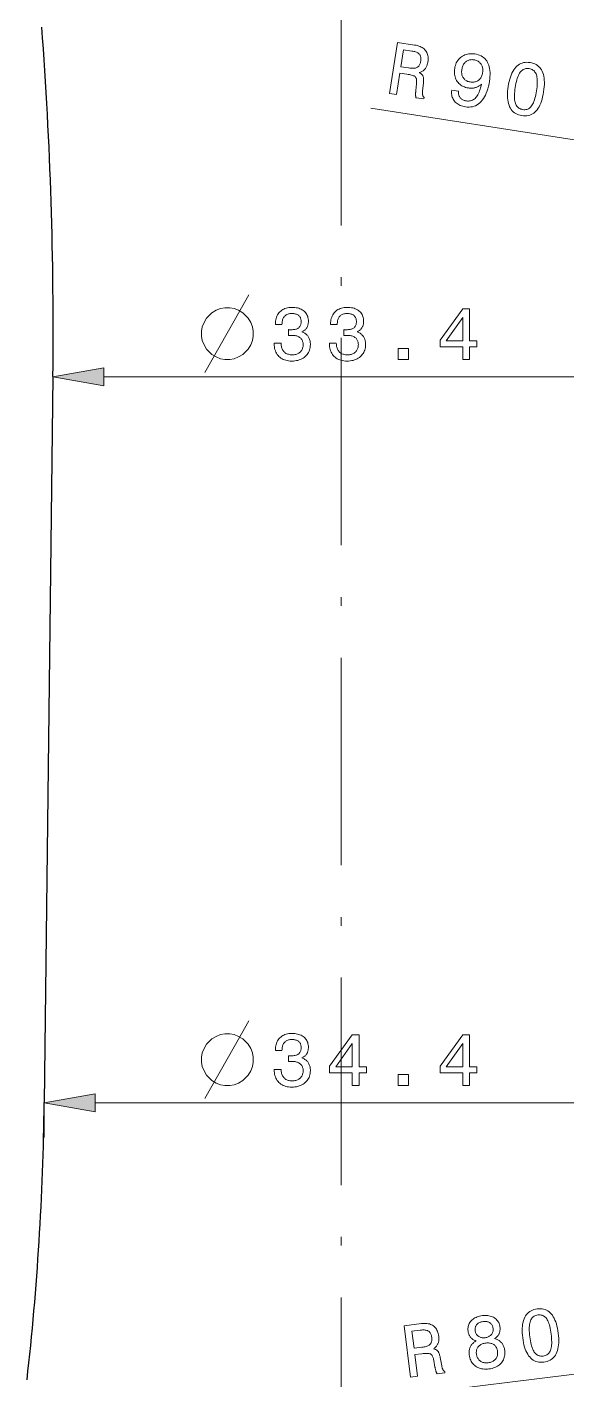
# Model space of a CAD drawing. Extents: x 0 to 297, y 0 to 529.
# Drawn here: x 135.6 to 166.9, y 197.2 to 275.4 of the extents above; entities that cross this region are included whole.
import ezdxf

# ---------------------------------------------------------------- set-up
doc = ezdxf.new("R2010")
doc.units = 0
doc.linetypes.add('DASHDOT', pattern=[18.5, 12, -3, 0.5, -3])

msp = doc.modelspace()

# ---------------------------------------------------------------- linework, layer by layer
at = {"color": 7, "linetype": 'DASHDOT', "lineweight": 13}
msp.add_line((153.811, 368.463), (153.811, 136.208), dxfattribs=at)
at = {"color": 7, "lineweight": 13, "ltscale": 0.301139}
msp.add_line((167.43, 268.901), (155.527, 270.745), dxfattribs=at)
at = {"color": 7, "lineweight": 30}
msp.add_line((137.111, 255.23), (136.611, 213.23), dxfattribs=at)
at = {"color": 7, "lineweight": 13, "ltscale": 0.05064}
msp.add_line((137.111, 255.23), (137.111, 253.205), dxfattribs=at)
at = {"color": 7, "lineweight": 13}
for p, q in [((140.066, 255.205), (167.557, 255.205)), ((139.566, 213.212), (168.057, 213.212))]:
    msp.add_line(p, q, dxfattribs=at)
at = {"color": 7, "lineweight": 13, "ltscale": 0.050457}
msp.add_line((136.611, 213.23), (136.611, 211.212), dxfattribs=at)
at = {"color": 7, "lineweight": 13, "ltscale": 0.30114}
msp.add_line((168.97, 197.727), (157.016, 196.242), dxfattribs=at)
at = {"color": 7, "lineweight": 13}
for points in [[(156.608, 271.59), (157.067, 274.55), (158.056, 274.397), (158.141, 274.381), (158.222, 274.362), (158.297, 274.34), (158.368, 274.313), (158.433, 274.283), (158.494, 274.249), (158.55, 274.212), (158.602, 274.171), (158.648, 274.126), (158.689, 274.078), (158.726, 274.026), (158.757, 273.971), (158.784, 273.913), (158.805, 273.851), (158.82, 273.786), (158.831, 273.718), (158.836, 273.647), (158.837, 273.573), (158.831, 273.495), (158.821, 273.414), (158.813, 273.366), (158.803, 273.32), (158.791, 273.276), (158.777, 273.234), (158.762, 273.193), (158.745, 273.154), (158.726, 273.117), (158.705, 273.082), (158.683, 273.049), (158.658, 273.017), (158.633, 272.987), (158.605, 272.959), (158.576, 272.933), (158.545, 272.909), (158.513, 272.887), (158.479, 272.867), (158.443, 272.848), (158.405, 272.832), (158.366, 272.817), (158.326, 272.804), (158.356, 272.789), (158.384, 272.772), (158.409, 272.755), (158.433, 272.737), (158.455, 272.718), (158.475, 272.698), (158.493, 272.677), (158.509, 272.655), (158.523, 272.632), (158.534, 272.608), (158.544, 272.583), (158.553, 272.554), (158.56, 272.522), (158.565, 272.487), (158.569, 272.449), (158.571, 272.407), (158.572, 272.363), (158.571, 272.315), (158.568, 272.264), (158.564, 272.21), (158.521, 271.724), (158.519, 271.693), (158.517, 271.664), (158.516, 271.637), (158.515, 271.611), (158.515, 271.586), (158.516, 271.564), (158.517, 271.543), (158.519, 271.523), (158.522, 271.505), (158.525, 271.489), (158.529, 271.474), (158.534, 271.459), (158.539, 271.445), (158.546, 271.432), (158.553, 271.419), (158.561, 271.407), (158.569, 271.395), (158.579, 271.384), (158.589, 271.374), (158.6, 271.364), (158.587, 271.283), (158.139, 271.352), (158.135, 271.363), (158.131, 271.375), (158.128, 271.388), (158.125, 271.402), (158.122, 271.416), (158.119, 271.432), (158.117, 271.448), (158.116, 271.466), (158.114, 271.484), (158.113, 271.504), (158.113, 271.524), (158.113, 271.546), (158.113, 271.569), (158.113, 271.593), (158.114, 271.619), (158.116, 271.646), (158.117, 271.674), (158.119, 271.703), (158.122, 271.734), (158.124, 271.766), (158.163, 272.153), (158.167, 272.21), (158.17, 272.262), (158.169, 272.311), (158.167, 272.356), (158.162, 272.398), (158.155, 272.436), (158.145, 272.469), (158.133, 272.5), (158.119, 272.526), (158.103, 272.548), (158.082, 272.569), (158.054, 272.588), (158.021, 272.607), (157.98, 272.625), (157.934, 272.642), (157.881, 272.658), (157.821, 272.674), (157.755, 272.688), (157.683, 272.702), (157.604, 272.715), (157.197, 272.778), (157.004, 271.528)], [(157.89, 274.051), (157.406, 274.126), (157.254, 273.141), (157.71, 273.07), (157.777, 273.061), (157.841, 273.054), (157.901, 273.051), (157.957, 273.051), (158.01, 273.053), (158.058, 273.058), (158.103, 273.067), (158.143, 273.078), (158.18, 273.092), (158.213, 273.109), (158.243, 273.13), (158.271, 273.154), (158.296, 273.181), (158.319, 273.212), (158.34, 273.246), (158.358, 273.284), (158.375, 273.325), (158.389, 273.37), (158.4, 273.418), (158.41, 273.469), (158.416, 273.521), (158.42, 273.569), (158.42, 273.615), (158.417, 273.659), (158.411, 273.7), (158.401, 273.738), (158.389, 273.774), (158.373, 273.808), (158.354, 273.838), (158.332, 273.866), (158.307, 273.893), (158.277, 273.917), (158.243, 273.94), (158.205, 273.961), (158.163, 273.98), (158.116, 273.998), (158.066, 274.014), (158.011, 274.028), (157.953, 274.04)], [(160.206, 271.783), (160.597, 271.722), (160.594, 271.678), (160.593, 271.636), (160.596, 271.595), (160.601, 271.555), (160.609, 271.517), (160.621, 271.481), (160.635, 271.446), (160.652, 271.413), (160.672, 271.381), (160.694, 271.351), (160.72, 271.323), (160.748, 271.297), (160.778, 271.273), (160.811, 271.251), (160.846, 271.232), (160.883, 271.214), (160.923, 271.199), (160.965, 271.186), (161.01, 271.175), (161.057, 271.167), (161.121, 271.16), (161.183, 271.158), (161.242, 271.163), (161.3, 271.173), (161.355, 271.189), (161.407, 271.211), (161.458, 271.238), (161.506, 271.271), (161.552, 271.31), (161.596, 271.355), (161.638, 271.406), (161.678, 271.463), (161.716, 271.526), (161.752, 271.594), (161.785, 271.669), (161.817, 271.75), (161.847, 271.837), (161.874, 271.93), (161.9, 272.029), (161.924, 272.133), (161.893, 272.106), (161.862, 272.08), (161.83, 272.055), (161.797, 272.033), (161.763, 272.012), (161.729, 271.993), (161.693, 271.976), (161.657, 271.96), (161.62, 271.947), (161.582, 271.935), (161.543, 271.924), (161.504, 271.916), (161.464, 271.909), (161.423, 271.905), (161.382, 271.902), (161.341, 271.9), (161.299, 271.901), (161.256, 271.903), (161.213, 271.907), (161.169, 271.913), (161.087, 271.929), (161.008, 271.949), (160.934, 271.975), (160.864, 272.005), (160.798, 272.04), (160.736, 272.08), (160.678, 272.125), (160.623, 272.175), (160.573, 272.229), (160.527, 272.289), (160.486, 272.352), (160.45, 272.418), (160.421, 272.487), (160.397, 272.558), (160.379, 272.632), (160.366, 272.709), (160.36, 272.788), (160.359, 272.87), (160.364, 272.954), (160.375, 273.041), (160.391, 273.128), (160.413, 273.21), (160.439, 273.288), (160.47, 273.362), (160.507, 273.432), (160.548, 273.498), (160.595, 273.559), (160.646, 273.616), (160.703, 273.669), (160.765, 273.718), (160.83, 273.761), (160.898, 273.799), (160.969, 273.83), (161.042, 273.856), (161.118, 273.875), (161.196, 273.888), (161.277, 273.896), (161.361, 273.897), (161.447, 273.892), (161.536, 273.881), (161.636, 273.862), (161.731, 273.836), (161.82, 273.804), (161.903, 273.765), (161.98, 273.72), (162.051, 273.668), (162.115, 273.61), (162.174, 273.546), (162.227, 273.475), (162.274, 273.397), (162.315, 273.314), (162.35, 273.225), (162.377, 273.131), (162.399, 273.031), (162.413, 272.925), (162.422, 272.814), (162.423, 272.698), (162.418, 272.576), (162.407, 272.448), (162.389, 272.315), (162.362, 272.159), (162.33, 272.011), (162.294, 271.871), (162.252, 271.74), (162.206, 271.617), (162.155, 271.502), (162.099, 271.395), (162.039, 271.297), (161.974, 271.207), (161.904, 271.125), (161.83, 271.052), (161.753, 270.989), (161.671, 270.935), (161.586, 270.89), (161.498, 270.855), (161.405, 270.83), (161.309, 270.814), (161.21, 270.807), (161.106, 270.81), (161, 270.822), (160.917, 270.837), (160.839, 270.856), (160.766, 270.878), (160.696, 270.905), (160.63, 270.936), (160.568, 270.971), (160.511, 271.009), (160.458, 271.052), (160.408, 271.098), (160.363, 271.148), (160.323, 271.202), (160.288, 271.258), (160.259, 271.316), (160.235, 271.376), (160.216, 271.438), (160.203, 271.503), (160.195, 271.569), (160.193, 271.638), (160.197, 271.71)], [(160.788, 272.981), (160.781, 272.925), (160.777, 272.87), (160.777, 272.817), (160.781, 272.766), (160.788, 272.717), (160.798, 272.669), (160.813, 272.623), (160.83, 272.58), (160.851, 272.538), (160.876, 272.497), (160.904, 272.46), (160.935, 272.425), (160.968, 272.393), (161.003, 272.365), (161.041, 272.34), (161.082, 272.318), (161.126, 272.298), (161.172, 272.283), (161.22, 272.27), (161.272, 272.26), (161.329, 272.253), (161.384, 272.25), (161.438, 272.25), (161.489, 272.254), (161.538, 272.262), (161.586, 272.274), (161.631, 272.29), (161.674, 272.309), (161.716, 272.332), (161.755, 272.359), (161.792, 272.389), (161.826, 272.423), (161.857, 272.459), (161.885, 272.499), (161.911, 272.541), (161.933, 272.587), (161.952, 272.635), (161.969, 272.687), (161.982, 272.741), (161.993, 272.799), (162, 272.858), (162.004, 272.914), (162.004, 272.969), (162, 273.022), (161.993, 273.073), (161.982, 273.122), (161.967, 273.169), (161.949, 273.214), (161.927, 273.257), (161.901, 273.299), (161.872, 273.337), (161.84, 273.373), (161.805, 273.405), (161.768, 273.435), (161.727, 273.461), (161.684, 273.484), (161.638, 273.503), (161.589, 273.52), (161.538, 273.533), (161.483, 273.544), (161.431, 273.55), (161.38, 273.552), (161.33, 273.551), (161.282, 273.545), (161.235, 273.536), (161.19, 273.523), (161.147, 273.505), (161.105, 273.484), (161.064, 273.459), (161.025, 273.43), (160.988, 273.398), (160.954, 273.362), (160.923, 273.325), (160.895, 273.284), (160.87, 273.24), (160.848, 273.194), (160.829, 273.145), (160.812, 273.093), (160.799, 273.039)], [(163.472, 272.007), (163.498, 272.153), (163.527, 272.291), (163.561, 272.422), (163.599, 272.544), (163.641, 272.659), (163.687, 272.765), (163.737, 272.863), (163.791, 272.954), (163.85, 273.036), (163.912, 273.111), (163.979, 273.177), (164.049, 273.234), (164.122, 273.283), (164.199, 273.323), (164.28, 273.355), (164.365, 273.378), (164.452, 273.393), (164.544, 273.399), (164.639, 273.396), (164.738, 273.385), (164.836, 273.366), (164.928, 273.339), (165.014, 273.306), (165.093, 273.266), (165.167, 273.219), (165.235, 273.164), (165.296, 273.103), (165.351, 273.034), (165.4, 272.959), (165.443, 272.877), (165.48, 272.787), (165.51, 272.692), (165.534, 272.589), (165.551, 272.48), (165.563, 272.365), (165.568, 272.243), (165.566, 272.114), (165.559, 271.979), (165.545, 271.837), (165.524, 271.688), (165.499, 271.541), (165.469, 271.402), (165.436, 271.272), (165.398, 271.149), (165.357, 271.034), (165.311, 270.928), (165.261, 270.83), (165.207, 270.74), (165.15, 270.658), (165.088, 270.585), (165.022, 270.52), (164.953, 270.463), (164.879, 270.415), (164.802, 270.375), (164.722, 270.344), (164.637, 270.321), (164.549, 270.307), (164.457, 270.302), (164.361, 270.305), (164.262, 270.316), (164.165, 270.335), (164.073, 270.361), (163.988, 270.394), (163.908, 270.435), (163.835, 270.482), (163.768, 270.536), (163.706, 270.598), (163.651, 270.666), (163.601, 270.742), (163.558, 270.824), (163.521, 270.913), (163.49, 271.009), (163.465, 271.111), (163.447, 271.22), (163.435, 271.335), (163.43, 271.456), (163.431, 271.584), (163.438, 271.719), (163.452, 271.859)], [(163.881, 271.943), (163.864, 271.824), (163.851, 271.71), (163.842, 271.603), (163.837, 271.502), (163.836, 271.407), (163.839, 271.318), (163.846, 271.235), (163.857, 271.158), (163.872, 271.088), (163.892, 271.023), (163.915, 270.964), (163.943, 270.91), (163.974, 270.862), (164.01, 270.818), (164.051, 270.78), (164.095, 270.747), (164.144, 270.719), (164.197, 270.696), (164.255, 270.679), (164.316, 270.666), (164.379, 270.659), (164.439, 270.659), (164.497, 270.664), (164.552, 270.676), (164.605, 270.693), (164.654, 270.717), (164.702, 270.747), (164.746, 270.784), (164.788, 270.826), (164.828, 270.875), (164.865, 270.93), (164.9, 270.993), (164.933, 271.062), (164.965, 271.139), (164.994, 271.223), (165.022, 271.315), (165.048, 271.413), (165.072, 271.519), (165.094, 271.632), (165.114, 271.752), (165.131, 271.873), (165.144, 271.988), (165.154, 272.096), (165.159, 272.198), (165.16, 272.294), (165.158, 272.383), (165.151, 272.466), (165.14, 272.543), (165.126, 272.613), (165.107, 272.677), (165.084, 272.735), (165.057, 272.788), (165.025, 272.836), (164.989, 272.879), (164.949, 272.917), (164.905, 272.95), (164.856, 272.978), (164.802, 273.001), (164.745, 273.018), (164.683, 273.031), (164.62, 273.037), (164.56, 273.038), (164.503, 273.032), (164.448, 273.021), (164.395, 273.002), (164.345, 272.978), (164.298, 272.948), (164.253, 272.911), (164.21, 272.868), (164.17, 272.819), (164.132, 272.763), (164.096, 272.7), (164.062, 272.63), (164.03, 272.553), (164.001, 272.469), (163.973, 272.378), (163.947, 272.28), (163.923, 272.175), (163.901, 272.063)], [(147.363, 259.205), (147.063, 259.205), (146.813, 259.155), (146.563, 259.055), (146.313, 258.905), (146.013, 258.605), (145.863, 258.355), (145.763, 258.105), (145.713, 257.855), (145.713, 257.555), (145.763, 257.305), (145.863, 257.055), (146.013, 256.805), (146.313, 256.505), (146.563, 256.355), (146.813, 256.255), (147.063, 256.205), (147.363, 256.205), (147.613, 256.255), (147.863, 256.355), (148.113, 256.505), (148.413, 256.805), (148.563, 257.055), (148.663, 257.305), (148.713, 257.555), (148.713, 257.855), (148.663, 258.105), (148.563, 258.355), (148.413, 258.605), (148.113, 258.905), (147.863, 259.055), (147.613, 259.155)], [(149.923, 257.145), (150.322, 257.145), (150.325, 257.083), (150.331, 257.024), (150.34, 256.968), (150.353, 256.915), (150.368, 256.864), (150.387, 256.817), (150.41, 256.772), (150.435, 256.73), (150.464, 256.691), (150.496, 256.655), (150.531, 256.622), (150.568, 256.592), (150.608, 256.566), (150.651, 256.544), (150.697, 256.524), (150.745, 256.509), (150.796, 256.497), (150.85, 256.488), (150.906, 256.483), (150.965, 256.481), (151.023, 256.483), (151.078, 256.487), (151.131, 256.495), (151.181, 256.506), (151.229, 256.521), (151.274, 256.538), (151.317, 256.558), (151.357, 256.582), (151.394, 256.609), (151.43, 256.639), (151.462, 256.672), (151.491, 256.707), (151.516, 256.745), (151.538, 256.784), (151.557, 256.827), (151.572, 256.871), (151.584, 256.918), (151.593, 256.968), (151.598, 257.019), (151.599, 257.073), (151.598, 257.122), (151.593, 257.169), (151.584, 257.214), (151.573, 257.256), (151.557, 257.297), (151.539, 257.335), (151.517, 257.37), (151.492, 257.404), (151.464, 257.435), (151.432, 257.464), (151.397, 257.491), (151.359, 257.515), (151.319, 257.536), (151.276, 257.554), (151.23, 257.57), (151.182, 257.582), (151.131, 257.592), (151.077, 257.599), (151.02, 257.603), (150.961, 257.605), (150.952, 257.605), (150.944, 257.605), (150.935, 257.604), (150.926, 257.604), (150.917, 257.604), (150.908, 257.604), (150.9, 257.604), (150.89, 257.603), (150.881, 257.603), (150.872, 257.603), (150.862, 257.602), (150.852, 257.602), (150.842, 257.601), (150.83, 257.601), (150.818, 257.6), (150.806, 257.599), (150.793, 257.599), (150.779, 257.598), (150.765, 257.597), (150.75, 257.596), (150.75, 257.936), (150.759, 257.935), (150.768, 257.935), (150.777, 257.934), (150.786, 257.934), (150.795, 257.934), (150.804, 257.934), (150.813, 257.933), (150.821, 257.933), (150.83, 257.933), (150.838, 257.932), (150.847, 257.932), (150.855, 257.932), (150.863, 257.932), (150.871, 257.932), (150.879, 257.932), (150.887, 257.932), (150.894, 257.932), (150.902, 257.931), (150.909, 257.931), (150.916, 257.931), (150.973, 257.933), (151.027, 257.936), (151.077, 257.942), (151.125, 257.95), (151.17, 257.96), (151.211, 257.973), (151.25, 257.988), (151.285, 258.005), (151.318, 258.025), (151.347, 258.046), (151.374, 258.071), (151.398, 258.097), (151.419, 258.126), (151.437, 258.158), (151.453, 258.192), (151.465, 258.228), (151.475, 258.267), (151.482, 258.308), (151.486, 258.351), (151.488, 258.397), (151.486, 258.442), (151.482, 258.484), (151.475, 258.524), (151.466, 258.563), (151.454, 258.599), (151.439, 258.633), (151.421, 258.664), (151.401, 258.694), (151.378, 258.722), (151.352, 258.747), (151.323, 258.771), (151.293, 258.791), (151.259, 258.81), (151.224, 258.826), (151.186, 258.839), (151.146, 258.85), (151.103, 258.859), (151.058, 258.865), (151.01, 258.868), (150.961, 258.87), (150.905, 258.868), (150.851, 258.863), (150.801, 258.855), (150.753, 258.844), (150.708, 258.829), (150.666, 258.811), (150.627, 258.79), (150.59, 258.766), (150.556, 258.738), (150.525, 258.707), (150.497, 258.673), (150.472, 258.636), (150.449, 258.596), (150.43, 258.553), (150.414, 258.507), (150.4, 258.458), (150.39, 258.406), (150.383, 258.35), (150.378, 258.292), (150.377, 258.231), (149.993, 258.231), (149.993, 258.26), (149.995, 258.347), (150.003, 258.429), (150.016, 258.509), (150.034, 258.584), (150.057, 258.656), (150.085, 258.725), (150.118, 258.789), (150.157, 258.851), (150.2, 258.908), (150.249, 258.962), (150.302, 259.012), (150.359, 259.056), (150.419, 259.096), (150.482, 259.13), (150.55, 259.158), (150.621, 259.182), (150.695, 259.2), (150.773, 259.213), (150.854, 259.221), (150.94, 259.224), (151.029, 259.222), (151.115, 259.215), (151.197, 259.205), (151.274, 259.19), (151.347, 259.171), (151.417, 259.147), (151.482, 259.119), (151.543, 259.087), (151.599, 259.051), (151.652, 259.011), (151.7, 258.967), (151.743, 258.919), (151.781, 258.868), (151.814, 258.814), (151.842, 258.756), (151.865, 258.695), (151.882, 258.63), (151.895, 258.562), (151.903, 258.491), (151.905, 258.416), (151.904, 258.374), (151.901, 258.332), (151.896, 258.292), (151.89, 258.253), (151.881, 258.215), (151.871, 258.179), (151.858, 258.143), (151.844, 258.109), (151.827, 258.077), (151.809, 258.045), (151.789, 258.015), (151.767, 257.987), (151.743, 257.96), (151.718, 257.934), (151.69, 257.91), (151.661, 257.887), (151.63, 257.866), (151.597, 257.846), (151.562, 257.828), (151.526, 257.811), (151.573, 257.793), (151.618, 257.772), (151.661, 257.749), (151.701, 257.725), (151.739, 257.698), (151.774, 257.669), (151.808, 257.639), (151.839, 257.606), (151.867, 257.572), (151.893, 257.535), (151.917, 257.497), (151.939, 257.457), (151.957, 257.415), (151.974, 257.371), (151.988, 257.326), (151.999, 257.279), (152.008, 257.23), (152.014, 257.18), (152.018, 257.127), (152.019, 257.073), (152.016, 256.989), (152.007, 256.907), (151.992, 256.829), (151.972, 256.755), (151.945, 256.684), (151.913, 256.616), (151.874, 256.552), (151.83, 256.491), (151.78, 256.434), (151.724, 256.38), (151.663, 256.33), (151.598, 256.286), (151.529, 256.246), (151.457, 256.212), (151.38, 256.184), (151.3, 256.16), (151.216, 256.142), (151.127, 256.129), (151.035, 256.121), (150.94, 256.118), (150.849, 256.121), (150.762, 256.129), (150.678, 256.143), (150.598, 256.162), (150.523, 256.186), (150.451, 256.216), (150.382, 256.252), (150.318, 256.292), (150.257, 256.339), (150.2, 256.39), (150.147, 256.447), (150.1, 256.506), (150.059, 256.57), (150.023, 256.637), (149.992, 256.708), (149.968, 256.782), (149.948, 256.86), (149.934, 256.941), (149.926, 257.027), (149.923, 257.116)], [(153.122, 257.145), (153.52, 257.145), (153.523, 257.083), (153.529, 257.024), (153.538, 256.968), (153.551, 256.915), (153.567, 256.864), (153.586, 256.817), (153.608, 256.772), (153.633, 256.73), (153.662, 256.691), (153.694, 256.655), (153.729, 256.622), (153.766, 256.592), (153.807, 256.566), (153.849, 256.544), (153.895, 256.524), (153.943, 256.509), (153.994, 256.497), (154.048, 256.488), (154.104, 256.483), (154.163, 256.481), (154.221, 256.483), (154.276, 256.487), (154.329, 256.495), (154.379, 256.506), (154.427, 256.521), (154.472, 256.538), (154.515, 256.558), (154.555, 256.582), (154.593, 256.609), (154.628, 256.639), (154.66, 256.672), (154.689, 256.707), (154.714, 256.745), (154.736, 256.784), (154.755, 256.827), (154.77, 256.871), (154.782, 256.918), (154.791, 256.968), (154.796, 257.019), (154.798, 257.073), (154.796, 257.122), (154.791, 257.169), (154.782, 257.214), (154.771, 257.256), (154.756, 257.297), (154.737, 257.335), (154.715, 257.37), (154.69, 257.404), (154.662, 257.435), (154.63, 257.464), (154.595, 257.491), (154.557, 257.515), (154.517, 257.536), (154.474, 257.554), (154.428, 257.57), (154.38, 257.582), (154.329, 257.592), (154.275, 257.599), (154.218, 257.603), (154.159, 257.605), (154.15, 257.605), (154.142, 257.605), (154.133, 257.604), (154.124, 257.604), (154.116, 257.604), (154.107, 257.604), (154.098, 257.604), (154.089, 257.603), (154.079, 257.603), (154.07, 257.603), (154.061, 257.602), (154.051, 257.602), (154.04, 257.601), (154.028, 257.601), (154.016, 257.6), (154.004, 257.599), (153.991, 257.599), (153.977, 257.598), (153.963, 257.597), (153.948, 257.596), (153.948, 257.936), (153.957, 257.935), (153.966, 257.935), (153.975, 257.934), (153.984, 257.934), (153.993, 257.934), (154.002, 257.934), (154.011, 257.933), (154.019, 257.933), (154.028, 257.933), (154.036, 257.932), (154.045, 257.932), (154.053, 257.932), (154.061, 257.932), (154.069, 257.932), (154.077, 257.932), (154.085, 257.932), (154.092, 257.932), (154.1, 257.931), (154.107, 257.931), (154.115, 257.931), (154.171, 257.933), (154.225, 257.936), (154.275, 257.942), (154.323, 257.95), (154.368, 257.96), (154.409, 257.973), (154.448, 257.988), (154.484, 258.005), (154.516, 258.025), (154.546, 258.046), (154.572, 258.071), (154.596, 258.097), (154.617, 258.126), (154.635, 258.158), (154.651, 258.192), (154.663, 258.228), (154.673, 258.267), (154.68, 258.308), (154.684, 258.351), (154.686, 258.397), (154.684, 258.442), (154.68, 258.484), (154.674, 258.524), (154.664, 258.563), (154.652, 258.599), (154.637, 258.633), (154.619, 258.664), (154.599, 258.694), (154.576, 258.722), (154.55, 258.747), (154.521, 258.771), (154.491, 258.791), (154.458, 258.81), (154.422, 258.826), (154.384, 258.839), (154.344, 258.85), (154.301, 258.859), (154.256, 258.865), (154.209, 258.868), (154.159, 258.87), (154.103, 258.868), (154.05, 258.863), (153.999, 258.855), (153.952, 258.844), (153.907, 258.829), (153.864, 258.811), (153.825, 258.79), (153.788, 258.766), (153.755, 258.738), (153.723, 258.707), (153.695, 258.673), (153.67, 258.636), (153.648, 258.596), (153.628, 258.553), (153.612, 258.507), (153.599, 258.458), (153.588, 258.406), (153.581, 258.35), (153.576, 258.292), (153.575, 258.231), (153.191, 258.231), (153.191, 258.26), (153.194, 258.347), (153.201, 258.429), (153.214, 258.509), (153.232, 258.584), (153.255, 258.656), (153.283, 258.725), (153.317, 258.789), (153.355, 258.851), (153.399, 258.908), (153.447, 258.962), (153.5, 259.012), (153.557, 259.056), (153.617, 259.096), (153.681, 259.13), (153.748, 259.158), (153.819, 259.182), (153.893, 259.2), (153.971, 259.213), (154.053, 259.221), (154.138, 259.224), (154.228, 259.222), (154.313, 259.215), (154.395, 259.205), (154.472, 259.19), (154.546, 259.171), (154.615, 259.147), (154.68, 259.119), (154.741, 259.087), (154.798, 259.051), (154.85, 259.011), (154.898, 258.967), (154.941, 258.919), (154.979, 258.868), (155.012, 258.814), (155.04, 258.756), (155.063, 258.695), (155.08, 258.63), (155.093, 258.562), (155.101, 258.491), (155.103, 258.416), (155.102, 258.374), (155.099, 258.332), (155.095, 258.292), (155.088, 258.253), (155.079, 258.215), (155.069, 258.179), (155.056, 258.143), (155.042, 258.109), (155.026, 258.077), (155.007, 258.045), (154.987, 258.015), (154.965, 257.987), (154.942, 257.96), (154.916, 257.934), (154.888, 257.91), (154.859, 257.887), (154.828, 257.866), (154.795, 257.846), (154.76, 257.828), (154.724, 257.811), (154.771, 257.793), (154.816, 257.772), (154.859, 257.749), (154.899, 257.725), (154.937, 257.698), (154.973, 257.669), (155.006, 257.639), (155.037, 257.606), (155.065, 257.572), (155.092, 257.535), (155.116, 257.497), (155.137, 257.457), (155.156, 257.415), (155.172, 257.371), (155.186, 257.326), (155.197, 257.279), (155.206, 257.23), (155.212, 257.18), (155.216, 257.127), (155.217, 257.073), (155.214, 256.989), (155.205, 256.907), (155.191, 256.829), (155.17, 256.755), (155.143, 256.684), (155.111, 256.616), (155.072, 256.552), (155.028, 256.491), (154.978, 256.434), (154.922, 256.38), (154.861, 256.33), (154.796, 256.286), (154.727, 256.246), (154.655, 256.212), (154.578, 256.184), (154.498, 256.16), (154.414, 256.142), (154.326, 256.129), (154.234, 256.121), (154.138, 256.118), (154.047, 256.121), (153.96, 256.129), (153.876, 256.143), (153.797, 256.162), (153.721, 256.186), (153.649, 256.216), (153.58, 256.252), (153.516, 256.292), (153.455, 256.339), (153.398, 256.39), (153.345, 256.447), (153.298, 256.506), (153.257, 256.57), (153.221, 256.637), (153.191, 256.708), (153.166, 256.782), (153.146, 256.86), (153.133, 256.941), (153.124, 257.027), (153.122, 257.116)], [(160.844, 256.205), (160.844, 256.947), (159.526, 256.947), (159.526, 257.326), (160.84, 259.137), (161.232, 259.137), (161.232, 257.293), (161.66, 257.293), (161.66, 256.947), (161.232, 256.947), (161.232, 256.205)], [(159.889, 257.293), (160.844, 257.293), (160.844, 258.636)], [(157.11, 256.205), (157.11, 256.848), (157.707, 256.848), (157.707, 256.205)], [(140.066, 255.726), (137.111, 255.205), (140.066, 254.684)], [(147.363, 217.212), (147.063, 217.212), (146.813, 217.162), (146.563, 217.062), (146.313, 216.912), (146.013, 216.612), (145.863, 216.362), (145.763, 216.112), (145.713, 215.862), (145.713, 215.562), (145.763, 215.312), (145.863, 215.062), (146.013, 214.812), (146.313, 214.512), (146.563, 214.362), (146.813, 214.262), (147.063, 214.212), (147.363, 214.212), (147.613, 214.262), (147.863, 214.362), (148.113, 214.512), (148.413, 214.812), (148.563, 215.062), (148.663, 215.312), (148.713, 215.562), (148.713, 215.862), (148.663, 216.112), (148.563, 216.362), (148.413, 216.612), (148.113, 216.912), (147.863, 217.062), (147.613, 217.162)], [(149.923, 215.152), (150.322, 215.152), (150.325, 215.091), (150.331, 215.032), (150.34, 214.975), (150.353, 214.922), (150.368, 214.872), (150.387, 214.824), (150.41, 214.779), (150.435, 214.738), (150.464, 214.698), (150.496, 214.662), (150.531, 214.629), (150.568, 214.6), (150.608, 214.574), (150.651, 214.551), (150.697, 214.532), (150.745, 214.516), (150.796, 214.504), (150.85, 214.495), (150.906, 214.49), (150.965, 214.488), (151.023, 214.49), (151.078, 214.495), (151.131, 214.503), (151.181, 214.514), (151.229, 214.528), (151.274, 214.545), (151.317, 214.566), (151.357, 214.589), (151.394, 214.616), (151.43, 214.646), (151.462, 214.679), (151.491, 214.714), (151.516, 214.752), (151.538, 214.792), (151.557, 214.834), (151.572, 214.879), (151.584, 214.926), (151.593, 214.975), (151.598, 215.027), (151.599, 215.081), (151.598, 215.13), (151.593, 215.177), (151.584, 215.221), (151.573, 215.264), (151.557, 215.304), (151.539, 215.342), (151.517, 215.378), (151.492, 215.411), (151.464, 215.443), (151.432, 215.472), (151.397, 215.498), (151.359, 215.522), (151.319, 215.543), (151.276, 215.562), (151.23, 215.577), (151.182, 215.59), (151.131, 215.599), (151.077, 215.606), (151.02, 215.611), (150.961, 215.612), (150.952, 215.612), (150.944, 215.612), (150.935, 215.612), (150.926, 215.612), (150.917, 215.611), (150.908, 215.611), (150.9, 215.611), (150.89, 215.611), (150.881, 215.61), (150.872, 215.61), (150.862, 215.609), (150.852, 215.609), (150.842, 215.608), (150.83, 215.608), (150.818, 215.607), (150.806, 215.607), (150.793, 215.606), (150.779, 215.605), (150.765, 215.604), (150.75, 215.604), (150.75, 215.943), (150.759, 215.943), (150.768, 215.942), (150.777, 215.942), (150.786, 215.941), (150.795, 215.941), (150.804, 215.941), (150.813, 215.941), (150.821, 215.94), (150.83, 215.94), (150.838, 215.94), (150.847, 215.94), (150.855, 215.939), (150.863, 215.939), (150.871, 215.939), (150.879, 215.939), (150.887, 215.939), (150.894, 215.939), (150.902, 215.939), (150.909, 215.939), (150.916, 215.939), (150.973, 215.94), (151.027, 215.943), (151.077, 215.949), (151.125, 215.957), (151.17, 215.967), (151.211, 215.98), (151.25, 215.995), (151.285, 216.012), (151.318, 216.032), (151.347, 216.054), (151.374, 216.078), (151.398, 216.104), (151.419, 216.134), (151.437, 216.165), (151.453, 216.199), (151.465, 216.235), (151.475, 216.274), (151.482, 216.315), (151.486, 216.359), (151.488, 216.405), (151.486, 216.449), (151.482, 216.492), (151.475, 216.532), (151.466, 216.57), (151.454, 216.606), (151.439, 216.64), (151.421, 216.672), (151.401, 216.702), (151.378, 216.729), (151.352, 216.755), (151.323, 216.778), (151.293, 216.799), (151.259, 216.817), (151.224, 216.833), (151.186, 216.846), (151.146, 216.857), (151.103, 216.866), (151.058, 216.872), (151.01, 216.876), (150.961, 216.877), (150.905, 216.875), (150.851, 216.87), (150.801, 216.862), (150.753, 216.851), (150.708, 216.836), (150.666, 216.818), (150.627, 216.797), (150.59, 216.773), (150.556, 216.745), (150.525, 216.715), (150.497, 216.681), (150.472, 216.644), (150.449, 216.604), (150.43, 216.56), (150.414, 216.514), (150.4, 216.465), (150.39, 216.413), (150.383, 216.358), (150.378, 216.299), (150.377, 216.238), (149.993, 216.238), (149.993, 216.268), (149.995, 216.354), (150.003, 216.437), (150.016, 216.516), (150.034, 216.591), (150.057, 216.663), (150.085, 216.732), (150.118, 216.797), (150.157, 216.858), (150.2, 216.916), (150.249, 216.97), (150.302, 217.019), (150.359, 217.064), (150.419, 217.103), (150.482, 217.137), (150.55, 217.166), (150.621, 217.189), (150.695, 217.208), (150.773, 217.221), (150.854, 217.228), (150.94, 217.231), (151.029, 217.229), (151.115, 217.223), (151.197, 217.212), (151.274, 217.197), (151.347, 217.178), (151.417, 217.154), (151.482, 217.127), (151.543, 217.095), (151.599, 217.059), (151.652, 217.018), (151.7, 216.974), (151.743, 216.926), (151.781, 216.875), (151.814, 216.821), (151.842, 216.763), (151.865, 216.702), (151.882, 216.637), (151.895, 216.57), (151.903, 216.498), (151.905, 216.424), (151.904, 216.381), (151.901, 216.339), (151.896, 216.299), (151.89, 216.26), (151.881, 216.222), (151.871, 216.186), (151.858, 216.151), (151.844, 216.117), (151.827, 216.084), (151.809, 216.053), (151.789, 216.023), (151.767, 215.994), (151.743, 215.967), (151.718, 215.941), (151.69, 215.917), (151.661, 215.894), (151.63, 215.873), (151.597, 215.854), (151.562, 215.835), (151.526, 215.819), (151.573, 215.8), (151.618, 215.779), (151.661, 215.757), (151.701, 215.732), (151.739, 215.705), (151.774, 215.677), (151.808, 215.646), (151.839, 215.614), (151.867, 215.579), (151.893, 215.542), (151.917, 215.504), (151.939, 215.464), (151.957, 215.422), (151.974, 215.378), (151.988, 215.333), (151.999, 215.286), (152.008, 215.237), (152.014, 215.187), (152.018, 215.135), (152.019, 215.081), (152.016, 214.996), (152.007, 214.915), (151.992, 214.837), (151.972, 214.762), (151.945, 214.691), (151.913, 214.624), (151.874, 214.559), (151.83, 214.499), (151.78, 214.441), (151.724, 214.387), (151.663, 214.337), (151.598, 214.293), (151.529, 214.254), (151.457, 214.22), (151.38, 214.191), (151.3, 214.168), (151.216, 214.149), (151.127, 214.136), (151.035, 214.128), (150.94, 214.126), (150.849, 214.128), (150.762, 214.137), (150.678, 214.15), (150.598, 214.169), (150.523, 214.194), (150.451, 214.224), (150.382, 214.259), (150.318, 214.3), (150.257, 214.346), (150.2, 214.398), (150.147, 214.454), (150.1, 214.514), (150.059, 214.577), (150.023, 214.644), (149.992, 214.715), (149.968, 214.789), (149.948, 214.867), (149.934, 214.949), (149.926, 215.034), (149.923, 215.123)], [(154.448, 214.212), (154.448, 214.954), (153.13, 214.954), (153.13, 215.334), (154.443, 217.145), (154.836, 217.145), (154.836, 215.3), (155.263, 215.3), (155.263, 214.954), (154.836, 214.954), (154.836, 214.212)], [(160.844, 214.212), (160.844, 214.954), (159.526, 214.954), (159.526, 215.334), (160.84, 217.145), (161.232, 217.145), (161.232, 215.3), (161.66, 215.3), (161.66, 214.954), (161.232, 214.954), (161.232, 214.212)], [(153.493, 215.3), (154.448, 215.3), (154.448, 216.643)], [(159.889, 215.3), (160.844, 215.3), (160.844, 216.643)], [(157.11, 214.212), (157.11, 214.855), (157.707, 214.855), (157.707, 214.212)], [(139.566, 213.733), (136.611, 213.212), (139.566, 212.691)], [(164.312, 199.63), (164.297, 199.778), (164.287, 199.919), (164.284, 200.054), (164.287, 200.182), (164.296, 200.303), (164.311, 200.418), (164.332, 200.527), (164.36, 200.629), (164.393, 200.724), (164.433, 200.813), (164.479, 200.894), (164.531, 200.969), (164.588, 201.036), (164.651, 201.096), (164.72, 201.149), (164.795, 201.194), (164.876, 201.232), (164.962, 201.263), (165.054, 201.286), (165.152, 201.302), (165.252, 201.311), (165.347, 201.311), (165.439, 201.302), (165.527, 201.285), (165.611, 201.26), (165.69, 201.226), (165.766, 201.184), (165.838, 201.133), (165.906, 201.074), (165.97, 201.007), (166.029, 200.931), (166.085, 200.847), (166.136, 200.755), (166.182, 200.655), (166.225, 200.547), (166.263, 200.431), (166.297, 200.307), (166.327, 200.175), (166.352, 200.034), (166.373, 199.886), (166.389, 199.738), (166.399, 199.596), (166.402, 199.461), (166.4, 199.333), (166.391, 199.211), (166.376, 199.097), (166.355, 198.989), (166.328, 198.887), (166.295, 198.793), (166.255, 198.705), (166.21, 198.625), (166.159, 198.551), (166.101, 198.485), (166.038, 198.425), (165.969, 198.373), (165.894, 198.328), (165.813, 198.291), (165.726, 198.26), (165.634, 198.237), (165.535, 198.221), (165.436, 198.212), (165.341, 198.212), (165.25, 198.221), (165.162, 198.238), (165.079, 198.263), (164.999, 198.297), (164.923, 198.339), (164.851, 198.39), (164.783, 198.449), (164.718, 198.516), (164.658, 198.592), (164.602, 198.676), (164.551, 198.767), (164.504, 198.867), (164.461, 198.974), (164.422, 199.09), (164.388, 199.213), (164.359, 199.344), (164.333, 199.483)], [(157.824, 197.35), (157.455, 200.323), (158.449, 200.446), (158.535, 200.455), (158.617, 200.459), (158.696, 200.457), (158.771, 200.451), (158.843, 200.44), (158.91, 200.425), (158.975, 200.404), (159.035, 200.379), (159.092, 200.348), (159.145, 200.313), (159.195, 200.273), (159.24, 200.229), (159.281, 200.18), (159.318, 200.126), (159.351, 200.069), (159.38, 200.006), (159.404, 199.939), (159.425, 199.867), (159.441, 199.791), (159.454, 199.711), (159.459, 199.663), (159.462, 199.615), (159.462, 199.57), (159.461, 199.525), (159.457, 199.482), (159.451, 199.44), (159.443, 199.399), (159.433, 199.359), (159.42, 199.321), (159.406, 199.284), (159.389, 199.249), (159.37, 199.214), (159.349, 199.181), (159.326, 199.15), (159.301, 199.119), (159.274, 199.09), (159.245, 199.063), (159.213, 199.037), (159.18, 199.012), (159.144, 198.988), (159.177, 198.982), (159.208, 198.974), (159.238, 198.964), (159.266, 198.953), (159.292, 198.941), (159.317, 198.927), (159.34, 198.912), (159.361, 198.895), (159.381, 198.877), (159.398, 198.857), (159.415, 198.835), (159.431, 198.81), (159.446, 198.781), (159.461, 198.749), (159.475, 198.713), (159.489, 198.674), (159.501, 198.631), (159.514, 198.585), (159.525, 198.536), (159.536, 198.483), (159.628, 198.003), (159.634, 197.973), (159.64, 197.944), (159.646, 197.918), (159.653, 197.892), (159.66, 197.869), (159.667, 197.847), (159.674, 197.827), (159.681, 197.809), (159.688, 197.793), (159.696, 197.778), (159.704, 197.764), (159.712, 197.752), (159.722, 197.74), (159.731, 197.729), (159.742, 197.718), (159.752, 197.709), (159.764, 197.7), (159.776, 197.692), (159.789, 197.685), (159.802, 197.679), (159.812, 197.597), (159.362, 197.541), (159.355, 197.55), (159.348, 197.561), (159.341, 197.572), (159.335, 197.585), (159.328, 197.598), (159.321, 197.612), (159.315, 197.628), (159.309, 197.644), (159.302, 197.661), (159.296, 197.679), (159.29, 197.699), (159.284, 197.72), (159.278, 197.742), (159.271, 197.765), (159.265, 197.79), (159.259, 197.817), (159.253, 197.844), (159.247, 197.873), (159.241, 197.904), (159.235, 197.935), (159.166, 198.318), (159.155, 198.373), (159.142, 198.425), (159.129, 198.472), (159.114, 198.514), (159.098, 198.553), (159.081, 198.587), (159.062, 198.617), (159.042, 198.643), (159.022, 198.664), (159, 198.681), (158.974, 198.695), (158.942, 198.706), (158.905, 198.715), (158.861, 198.721), (158.811, 198.725), (158.756, 198.726), (158.694, 198.725), (158.627, 198.721), (158.553, 198.714), (158.474, 198.705), (158.066, 198.655), (158.222, 197.399)], [(161.62, 199.449), (161.579, 199.463), (161.54, 199.478), (161.503, 199.495), (161.468, 199.514), (161.435, 199.534), (161.403, 199.555), (161.373, 199.578), (161.345, 199.603), (161.319, 199.629), (161.295, 199.657), (161.272, 199.686), (161.251, 199.717), (161.232, 199.75), (161.215, 199.784), (161.199, 199.82), (161.186, 199.858), (161.174, 199.897), (161.164, 199.938), (161.155, 199.981), (161.149, 200.025), (161.143, 200.093), (161.143, 200.158), (161.148, 200.221), (161.159, 200.283), (161.175, 200.343), (161.196, 200.4), (161.223, 200.456), (161.255, 200.51), (161.293, 200.562), (161.336, 200.612), (161.384, 200.659), (161.436, 200.702), (161.491, 200.741), (161.549, 200.777), (161.612, 200.808), (161.678, 200.836), (161.747, 200.86), (161.821, 200.88), (161.898, 200.896), (161.978, 200.908), (162.06, 200.916), (162.139, 200.919), (162.215, 200.918), (162.288, 200.912), (162.359, 200.901), (162.427, 200.886), (162.493, 200.866), (162.556, 200.841), (162.616, 200.812), (162.673, 200.778), (162.727, 200.74), (162.776, 200.699), (162.82, 200.654), (162.86, 200.607), (162.894, 200.556), (162.924, 200.502), (162.949, 200.445), (162.97, 200.385), (162.985, 200.322), (162.996, 200.255), (163.001, 200.21), (163.003, 200.166), (163.004, 200.124), (163.002, 200.082), (162.998, 200.042), (162.992, 200.003), (162.984, 199.966), (162.974, 199.929), (162.962, 199.894), (162.948, 199.86), (162.931, 199.827), (162.912, 199.796), (162.891, 199.765), (162.868, 199.735), (162.843, 199.707), (162.815, 199.68), (162.785, 199.653), (162.753, 199.628), (162.719, 199.604), (162.683, 199.581), (162.733, 199.567), (162.781, 199.552), (162.827, 199.534), (162.87, 199.513), (162.912, 199.491), (162.951, 199.466), (162.988, 199.439), (163.024, 199.41), (163.056, 199.378), (163.087, 199.344), (163.116, 199.308), (163.142, 199.27), (163.166, 199.23), (163.187, 199.188), (163.207, 199.144), (163.224, 199.098), (163.239, 199.05), (163.251, 199), (163.262, 198.947), (163.27, 198.893), (163.277, 198.809), (163.279, 198.727), (163.275, 198.648), (163.264, 198.572), (163.248, 198.499), (163.226, 198.429), (163.198, 198.361), (163.164, 198.296), (163.123, 198.234), (163.077, 198.175), (163.026, 198.119), (162.97, 198.068), (162.91, 198.022), (162.845, 197.98), (162.775, 197.943), (162.702, 197.91), (162.623, 197.882), (162.54, 197.859), (162.453, 197.84), (162.361, 197.826), (162.269, 197.818), (162.179, 197.814), (162.093, 197.816), (162.011, 197.824), (161.931, 197.838), (161.855, 197.857), (161.782, 197.881), (161.712, 197.912), (161.646, 197.948), (161.582, 197.989), (161.523, 198.035), (161.469, 198.086), (161.421, 198.14), (161.377, 198.199), (161.338, 198.262), (161.305, 198.329), (161.276, 198.4), (161.253, 198.475), (161.235, 198.555), (161.221, 198.639), (161.216, 198.693), (161.213, 198.746), (161.213, 198.798), (161.215, 198.848), (161.221, 198.897), (161.229, 198.945), (161.24, 198.991), (161.253, 199.036), (161.269, 199.079), (161.288, 199.121), (161.309, 199.161), (161.333, 199.2), (161.36, 199.237), (161.389, 199.272), (161.421, 199.306), (161.456, 199.338), (161.493, 199.368), (161.533, 199.397), (161.575, 199.424)], [(161.561, 200.043), (161.568, 200.001), (161.577, 199.961), (161.589, 199.924), (161.603, 199.888), (161.62, 199.855), (161.64, 199.823), (161.662, 199.794), (161.687, 199.766), (161.715, 199.741), (161.745, 199.717), (161.777, 199.696), (161.811, 199.678), (161.846, 199.663), (161.883, 199.65), (161.921, 199.64), (161.961, 199.633), (162.003, 199.629), (162.046, 199.628), (162.09, 199.63), (162.137, 199.634), (162.183, 199.641), (162.227, 199.65), (162.268, 199.662), (162.308, 199.676), (162.345, 199.693), (162.38, 199.712), (162.413, 199.733), (162.444, 199.756), (162.472, 199.782), (162.498, 199.811), (162.522, 199.841), (162.542, 199.872), (162.559, 199.905), (162.574, 199.939), (162.585, 199.974), (162.594, 200.011), (162.599, 200.049), (162.601, 200.089), (162.6, 200.129), (162.597, 200.171), (162.59, 200.213), (162.581, 200.252), (162.569, 200.29), (162.555, 200.325), (162.538, 200.358), (162.519, 200.388), (162.497, 200.417), (162.473, 200.444), (162.446, 200.468), (162.417, 200.49), (162.385, 200.51), (162.352, 200.527), (162.317, 200.541), (162.28, 200.552), (162.241, 200.561), (162.201, 200.568), (162.158, 200.571), (162.114, 200.572), (162.069, 200.57), (162.021, 200.565), (161.974, 200.558), (161.929, 200.549), (161.887, 200.537), (161.847, 200.524), (161.81, 200.508), (161.775, 200.49), (161.742, 200.469), (161.711, 200.447), (161.683, 200.422), (161.657, 200.396), (161.634, 200.367), (161.614, 200.337), (161.597, 200.305), (161.583, 200.272), (161.572, 200.238), (161.564, 200.202), (161.559, 200.164), (161.556, 200.125), (161.557, 200.085)], [(164.722, 199.681), (164.739, 199.562), (164.757, 199.449), (164.778, 199.343), (164.801, 199.245), (164.826, 199.153), (164.854, 199.068), (164.883, 198.991), (164.915, 198.92), (164.949, 198.856), (164.985, 198.799), (165.024, 198.749), (165.065, 198.705), (165.109, 198.667), (165.155, 198.635), (165.205, 198.609), (165.257, 198.589), (165.311, 198.576), (165.368, 198.568), (165.428, 198.567), (165.491, 198.572), (165.554, 198.583), (165.612, 198.599), (165.666, 198.62), (165.715, 198.646), (165.761, 198.677), (165.802, 198.714), (165.839, 198.756), (165.872, 198.803), (165.901, 198.855), (165.926, 198.913), (165.946, 198.976), (165.963, 199.046), (165.976, 199.122), (165.985, 199.205), (165.991, 199.294), (165.992, 199.389), (165.99, 199.491), (165.984, 199.599), (165.975, 199.714), (165.961, 199.835), (165.944, 199.956), (165.926, 200.07), (165.905, 200.177), (165.882, 200.276), (165.857, 200.369), (165.83, 200.454), (165.801, 200.532), (165.77, 200.603), (165.736, 200.666), (165.701, 200.723), (165.663, 200.772), (165.622, 200.816), (165.579, 200.854), (165.533, 200.885), (165.484, 200.911), (165.432, 200.93), (165.377, 200.943), (165.32, 200.951), (165.259, 200.952), (165.196, 200.947), (165.134, 200.936), (165.076, 200.92), (165.023, 200.899), (164.973, 200.873), (164.927, 200.841), (164.886, 200.804), (164.849, 200.761), (164.815, 200.714), (164.786, 200.661), (164.761, 200.603), (164.74, 200.539), (164.723, 200.468), (164.709, 200.392), (164.7, 200.309), (164.694, 200.22), (164.692, 200.125), (164.694, 200.023), (164.699, 199.916), (164.709, 199.801)], [(158.383, 200.069), (157.898, 200.008), (158.021, 199.019), (158.479, 199.076), (158.547, 199.085), (158.61, 199.097), (158.668, 199.11), (158.722, 199.125), (158.772, 199.141), (158.817, 199.16), (158.858, 199.18), (158.894, 199.202), (158.925, 199.226), (158.952, 199.251), (158.975, 199.279), (158.995, 199.31), (159.012, 199.343), (159.026, 199.379), (159.037, 199.417), (159.044, 199.459), (159.048, 199.503), (159.05, 199.55), (159.048, 199.599), (159.043, 199.651), (159.035, 199.702), (159.025, 199.75), (159.012, 199.794), (158.998, 199.836), (158.981, 199.873), (158.961, 199.908), (158.939, 199.939), (158.915, 199.967), (158.889, 199.991), (158.86, 200.012), (158.828, 200.03), (158.793, 200.045), (158.754, 200.058), (158.711, 200.068), (158.666, 200.075), (158.616, 200.079), (158.563, 200.081), (158.507, 200.079), (158.447, 200.075)], [(161.632, 198.698), (161.641, 198.645), (161.652, 198.595), (161.666, 198.547), (161.683, 198.502), (161.704, 198.46), (161.727, 198.42), (161.753, 198.383), (161.783, 198.349), (161.815, 198.318), (161.85, 198.289), (161.888, 198.263), (161.928, 198.241), (161.969, 198.222), (162.013, 198.206), (162.059, 198.194), (162.106, 198.186), (162.156, 198.181), (162.207, 198.179), (162.261, 198.181), (162.316, 198.186), (162.372, 198.195), (162.425, 198.206), (162.474, 198.22), (162.522, 198.237), (162.566, 198.257), (162.607, 198.28), (162.646, 198.306), (162.682, 198.334), (162.715, 198.366), (162.745, 198.4), (162.773, 198.437), (162.796, 198.475), (162.816, 198.515), (162.833, 198.558), (162.846, 198.602), (162.855, 198.648), (162.861, 198.696), (162.863, 198.745), (162.861, 198.797), (162.856, 198.85), (162.849, 198.9), (162.838, 198.947), (162.824, 198.991), (162.807, 199.033), (162.787, 199.072), (162.765, 199.109), (162.739, 199.143), (162.71, 199.175), (162.678, 199.204), (162.643, 199.231), (162.606, 199.255), (162.567, 199.275), (162.525, 199.292), (162.481, 199.306), (162.436, 199.317), (162.388, 199.325), (162.338, 199.329), (162.286, 199.33), (162.232, 199.328), (162.175, 199.322), (162.12, 199.314), (162.067, 199.303), (162.017, 199.289), (161.97, 199.273), (161.926, 199.254), (161.884, 199.232), (161.845, 199.208), (161.809, 199.181), (161.776, 199.151), (161.746, 199.119), (161.719, 199.085), (161.695, 199.049), (161.675, 199.011), (161.658, 198.971), (161.645, 198.93), (161.635, 198.887), (161.629, 198.842), (161.627, 198.796), (161.628, 198.748)]]:
    msp.add_lwpolyline(points, close=True, dxfattribs=at)
for points in [[(145.913, 255.455), (147.613, 258.455), (148.463, 259.955)], [(145.913, 213.462), (147.613, 216.462), (148.463, 217.962)]]:
    msp.add_lwpolyline(points, dxfattribs=at)
at = {"color": 7, "lineweight": 30}
for centre, radius, start, end in [((-94.118, 257.983), 231.246, 359.31794, 4.32874), ((-23.668, 215.138), 160.29, 353.57044, 359.31794)]:
    msp.add_arc(centre, radius, start, end, dxfattribs=at)
at = {"color": 7, "lineweight": 13}
for points in [[(140.066, 255.726), (137.111, 255.205), (140.066, 255.726), (140.066, 254.684)], [(139.566, 213.733), (136.611, 213.212), (139.566, 213.733), (139.566, 212.691)]]:
    msp.add_solid(points, dxfattribs=at)

doc.saveas('drawing.dxf')
